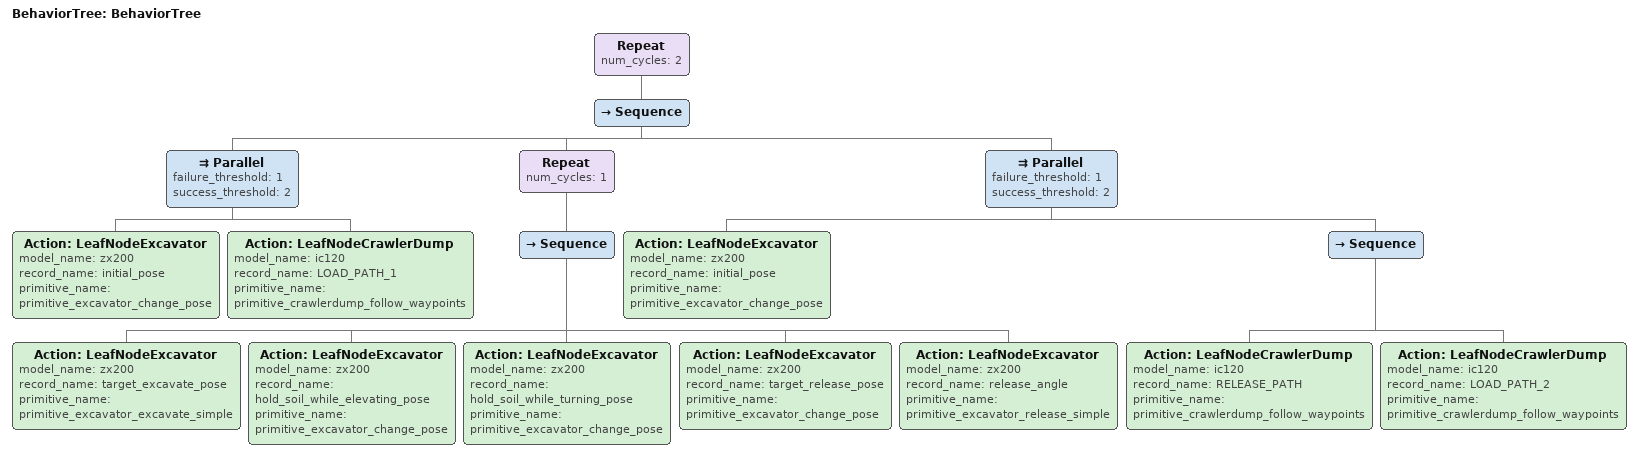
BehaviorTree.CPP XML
<?xml version="1.0"?>
<root main_tree_to_execute="BehaviorTree">
    <BehaviorTree ID="BehaviorTree">
        <Repeat num_cycles="2">
            <Sequence>
                <Parallel failure_threshold="1" success_threshold="2">
                    <Action  model_name="zx200" ID="LeafNodeExcavator" record_name="initial_pose" primitive_name="primitive_excavator_change_pose"/>
                    <Action  model_name="ic120" ID="LeafNodeCrawlerDump" record_name="LOAD_PATH_1" primitive_name="primitive_crawlerdump_follow_waypoints"/>
                </Parallel>
                <Repeat num_cycles="1">
                    <Sequence>
                        <Action  model_name="zx200" ID="LeafNodeExcavator" record_name="target_excavate_pose" primitive_name="primitive_excavator_excavate_simple"/>
                        <Action  model_name="zx200" ID="LeafNodeExcavator" record_name="hold_soil_while_elevating_pose" primitive_name="primitive_excavator_change_pose"/>
                        <Action  model_name="zx200" ID="LeafNodeExcavator" record_name="hold_soil_while_turning_pose" primitive_name="primitive_excavator_change_pose"/>
                        <Action  model_name="zx200" ID="LeafNodeExcavator" record_name="target_release_pose" primitive_name="primitive_excavator_change_pose"/>
                        <Action  model_name="zx200" ID="LeafNodeExcavator" record_name="release_angle" primitive_name="primitive_excavator_release_simple"/>
                    </Sequence>
                </Repeat>
                <Parallel failure_threshold="1" success_threshold="2">
                    <Action  model_name="zx200" ID="LeafNodeExcavator" record_name="initial_pose" primitive_name="primitive_excavator_change_pose"/>
                    <Sequence>
                        <Action  model_name="ic120" ID="LeafNodeCrawlerDump" record_name="RELEASE_PATH" primitive_name="primitive_crawlerdump_follow_waypoints"/>
                        <Action  model_name="ic120" ID="LeafNodeCrawlerDump" record_name="LOAD_PATH_2" primitive_name="primitive_crawlerdump_follow_waypoints"/>
                    </Sequence>
                </Parallel>
            </Sequence>
        </Repeat>
    </BehaviorTree>
</root>
